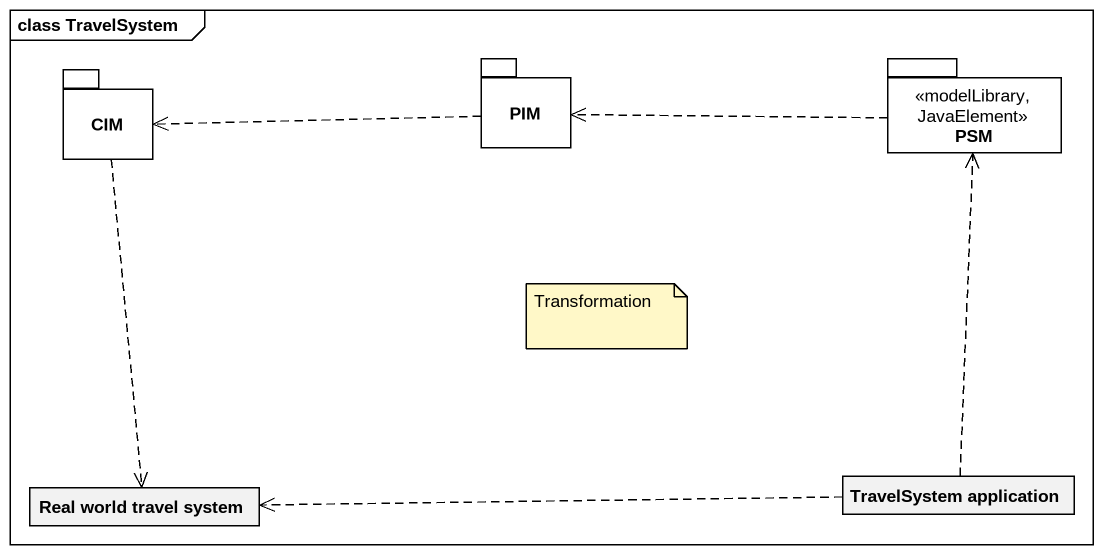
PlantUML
@startuml
mainframe class TravelSystem
hide circle
hide empty members
package CIM {
}
package PIM {
}
package PSM <<modelLibrary, JavaElement>> {
}
class "Real world travel system" as Real_world_travel_system
class "TravelSystem application" as TravelSystem_application
CIM ..> Real_world_travel_system
PIM .left.> CIM
PSM .left.> PIM
TravelSystem_application .up.> PSM
TravelSystem_application .left.> Real_world_travel_system
note as N1
  Transformation
end note
@enduml
